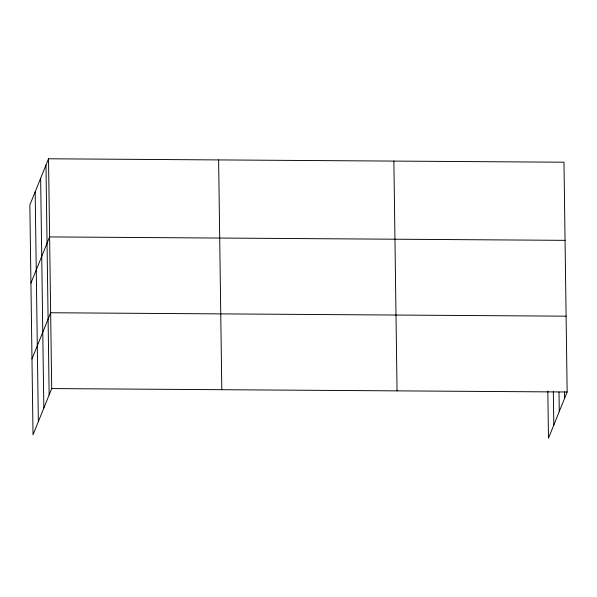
<?xml version="1.0" encoding="UTF-8"?>
<svg xmlns="http://www.w3.org/2000/svg" width="597" height="597" viewBox="0 0 597 597"><rect width="100%" height="100%" fill="white"/><g stroke="black" fill="none" stroke-linecap="round" stroke-linejoin="round"><path stroke-width="0.9" d="M48.521 158.787L29.85 205.002L33.029 434.78L51.7 388.572L48.521 158.787L563.971 162.22L567.15 391.998L548.479 438.213L547.83 391.05M30.932 283.127L49.603 236.919L565.053 240.345M31.984 358.954L50.648 312.746L566.098 316.171M51.7 388.572L567.15 391.998M564.508 391.848L564.598 398.318M559.008 392.065L559.277 411.482M553.337 391.759L553.8 425.049M393.871 161.086L397.05 390.871M218.621 159.921L221.8 389.707M45.969 165.108L49.148 394.893M40.648 178.272L43.827 408.057M35.171 191.838L38.35 421.616"/></g></svg>
